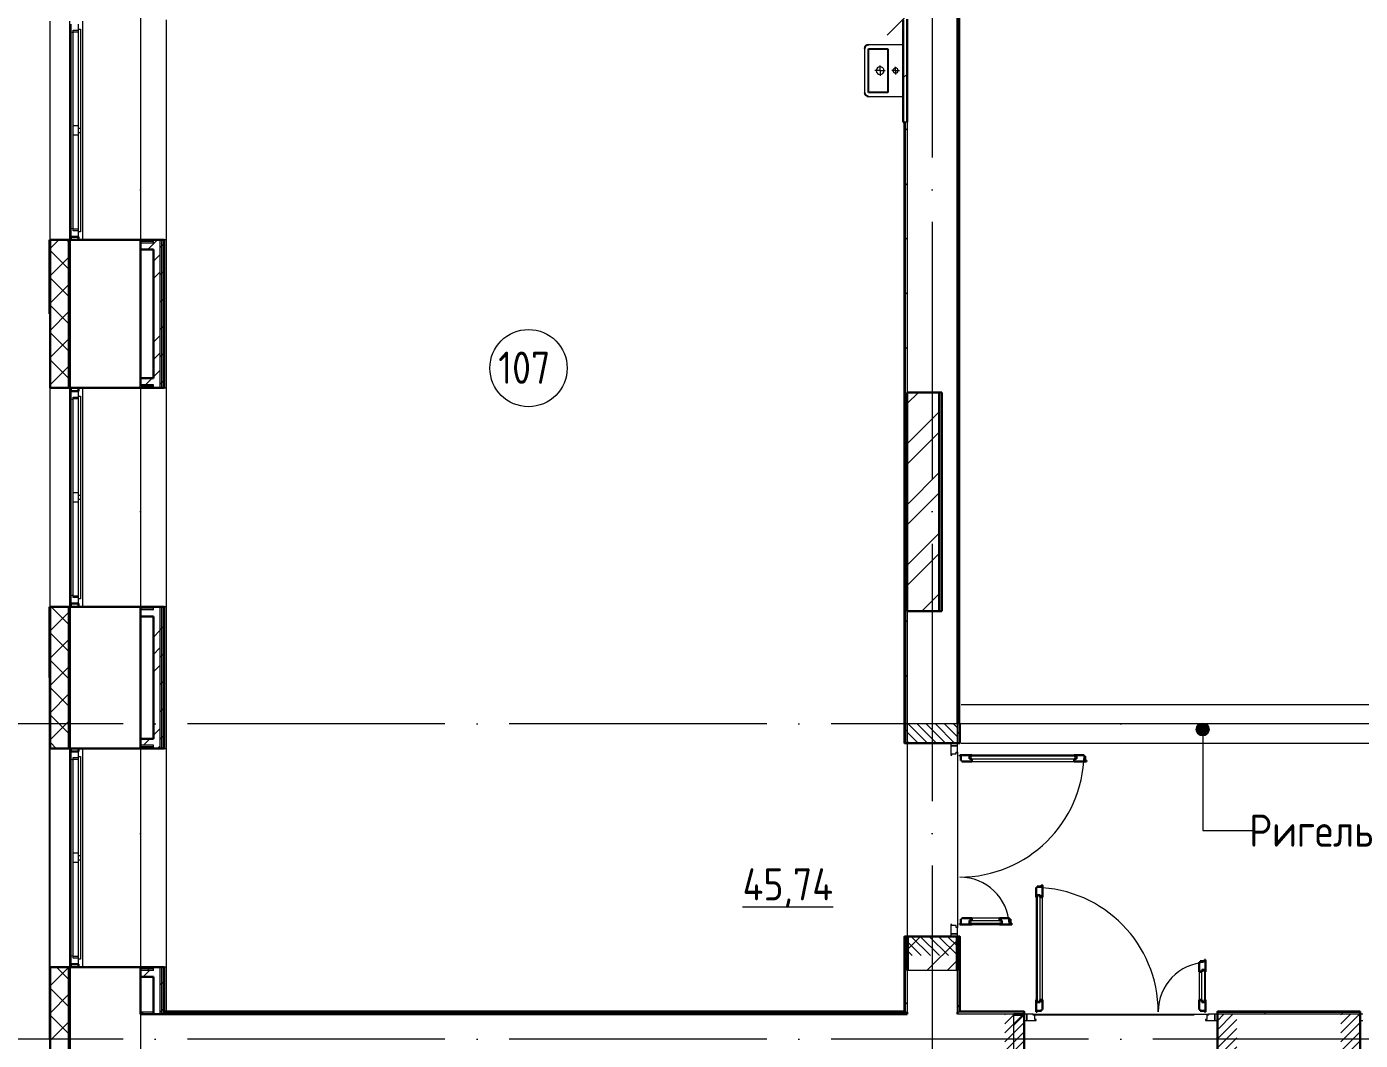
# Model space of a CAD drawing. Header units: millimetres. Extents: x -695119 to 412940, y -249585 to 622758.
# Drawn here: x -21392 to -11033, y 67177 to 75051 of the extents above; entities that cross this region are included whole.
import ezdxf

# ---------------------------------------------------------------- set-up
doc = ezdxf.new("R2010")
doc.units = ezdxf.units.MM
for name, pattern in [('ADSK_Линия сетки', [25, 20, -2.5, 0, -2.5]), ('ADSK_Сверху', [450, 300, -150]), ('ADSK_Штриховая_ш2 п1_5', [4.5, 3, -1.5])]:
    doc.linetypes.add(name, pattern=pattern)
for name, color, linetype, lineweight in [('_ Окна', 252, 'Continuous', 30), ('Аннотация', 252, 'Continuous', 18), ('Двери', 8, 'Continuous', 9), ('Линии', 7, 'Continuous', 9), ('Марки помещений', 8, 'Continuous', 20), ('Оборудование', 8, 'Continuous', 18), ('Ограждение', 8, 'Continuous', 9), ('Окна', 252, 'Continuous', 9), ('Оси', 252, 'Continuous', 9), ('Перекрытие', 252, 'Continuous', 18), ('Стены внутренние', 252, 'Continuous', 18), ('Стены наружные', 252, 'Continuous', 18), ('Стены штриховка', 7, 'Continuous', 9)]:
    doc.layers.add(name, color=color, linetype=linetype, lineweight=lineweight)
doc.layers.add('Двери открывание', color=7, linetype='Continuous', lineweight=9, true_color=0xc0c0c0)
doc.layers.add('Узлы', color=7, linetype='Continuous')
doc.styles.add('GOST Common_3', font='', dxfattribs={"height": 3.5})
doc.styles.get('GOST Common_3').set_extended_font_data('GOST type B')
pattern_1 = [(0, (-32121.8, 98), (0, 600), []), (90, (-32121.8, 98), (-600, 4e-14), [])]

# ---------------------------------------------------------------- blocks, each defined once
blk = doc.blocks.new('1 этаж')
at = {"layer": 'Аннотация', "lineweight": 9, "true_color": 0x636466}
h = blk.add_hatch(color=251, dxfattribs=at)
edge = h.paths.add_edge_path()
edge.add_arc((-57207, -11585), 50, 0, 360)
at = {"layer": 'Двери', "lineweight": 18, "true_color": 0x636466}
h = blk.add_hatch(dxfattribs=at)
h.set_pattern_fill('FP_2', color=251, angle=-90, style=0, pattern_type=2)
h.set_pattern_definition([(315, (-59307.8, -12316.73), (35.3553, 35.3553), [])])
h.paths.add_polyline_path([(-59503, -13342), (-59113, -13342), (-59113, -13192), (-59503, -13192), (-59503, -13202)])
h.paths.add_polyline_path([(-59503, -11542), (-59503, -11692), (-59113, -11692), (-59113, -11542)])
h = blk.add_hatch(dxfattribs=at)
h.set_pattern_fill('FP_2', color=251, style=0, pattern_type=2)
h.set_pattern_definition([(45, (-57967.8, -13991.73), (-35.3553, 35.3553), [])])
h.paths.add_polyline_path([(-56943, -14187), (-56943, -13797), (-57093, -13797), (-57093, -14187), (-57082, -14187)])
h.paths.add_polyline_path([(-58743, -14187), (-58593, -14187), (-58593, -13797), (-58743, -13797)])
h = blk.add_hatch(dxfattribs=at)
h.set_pattern_fill('FP_2', color=251, style=0, pattern_type=2)
h.set_pattern_definition([(45, (-55357.803, -13991.73), (-35.3553, 35.3553), [])])
h.paths.add_polyline_path([(-54333, -14187), (-54333, -13797), (-54483, -13797), (-54483, -14187), (-54472, -14187)])
h.paths.add_polyline_path([(-56133, -14187), (-55983, -14187), (-55983, -13797), (-56133, -13797)])
at = {"layer": 'Ограждение', "true_color": 0x636466}
h = blk.add_hatch(dxfattribs=at)
h.set_pattern_fill('FP_25', color=251, style=0, pattern_type=2)
h.set_pattern_definition(pattern_1)
h.paths.add_polyline_path([(-59093, -13777), (-59088, -13772), (-59088, -13192), (-59093, -13192), (-59093, -13775)])
h = blk.add_hatch(dxfattribs=at)
h.set_pattern_fill('FP_25', color=251, style=0, pattern_type=2)
h.set_pattern_definition(pattern_1)
h.paths.add_polyline_path([(-56006, -13777), (-55993, -13777), (-55993, -13772), (-57093, -13772), (-57093, -13777), (-56724, -13777)])
at = {"layer": '_ Окна', "color": 251, "lineweight": 18, "true_color": 0x636466}
for p, q in [((-65998, -6107), (-65998, -6166)), ((-65940, -6145), (-65940, -6107)), ((-65998, -6166), (-65981, -6171)), ((-65981, -6153), (-65940, -6153)), ((-65981, -6165), (-65981, -6153)), ((-65981, -7693), (-65998, -7697)), ((-65998, -7697), (-65998, -7757)), ((-65998, -7757), (-65940, -7757)), ((-65981, -7711), (-65981, -7699)), ((-65940, -7711), (-65981, -7711)), ((-65940, -7757), (-65940, -7719)), ((-65940, -8957), (-65998, -8957)), ((-65998, -8957), (-65998, -9016)), ((-65981, -9003), (-65940, -9003)), ((-65981, -9015), (-65981, -9003)), ((-65940, -8995), (-65940, -8957)), ((-65998, -9016), (-65981, -9021)), ((-65981, -10543), (-65998, -10547)), ((-65998, -10547), (-65998, -10607)), ((-65981, -10561), (-65981, -10549)), ((-65940, -10561), (-65981, -10561)), ((-65998, -10607), (-65940, -10607)), ((-65940, -10607), (-65940, -10569)), ((-65940, -11757), (-65998, -11757)), ((-65998, -11757), (-65998, -11816)), ((-65981, -11803), (-65940, -11803)), ((-65981, -11815), (-65981, -11803)), ((-65940, -11795), (-65940, -11757)), ((-65998, -11816), (-65981, -11821)), ((-65981, -13343), (-65998, -13347)), ((-65998, -13347), (-65998, -13407)), ((-65981, -13361), (-65981, -13349)), ((-65940, -13361), (-65981, -13361)), ((-65998, -13407), (-65940, -13407)), ((-65940, -13407), (-65940, -13369))]:
    blk.add_line(p, q, dxfattribs=at)
at = {"layer": '_ Окна', "color": 251, "true_color": 0x636466}
for p, q in [((-65940, -7757), (-65998, -7757)), ((-65998, -7757), (-65998, -7782)), ((-65940, -7782), (-65940, -7757)), ((-65998, -8932), (-65998, -8957)), ((-65998, -8957), (-65940, -8957)), ((-65940, -8957), (-65940, -8932)), ((-65940, -10607), (-65998, -10607)), ((-65998, -10607), (-65998, -10632)), ((-65940, -10632), (-65940, -10607)), ((-65998, -11732), (-65998, -11757)), ((-65998, -11757), (-65940, -11757)), ((-65940, -11757), (-65940, -11732)), ((-65940, -13407), (-65998, -13407)), ((-65998, -13407), (-65998, -13432)), ((-65940, -13432), (-65940, -13407))]:
    blk.add_line(p, q, dxfattribs=at)
at = {"layer": 'Аннотация', "color": 251, "lineweight": 9, "true_color": 0x636466}
for p, q in [((-57207, -11585), (-57207, -12371)), ((-57207, -12371), (-56822, -12371))]:
    blk.add_line(p, q, dxfattribs=at)
blk.add_circle((-57207, -11585), 50, dxfattribs=at)
at = {"layer": 'Двери', "color": 251, "linetype": 'ADSK_Штриховая_ш2 п1_5', "true_color": 0x636466}
for p, q in [((-59503, -11542), (-59503, -11692)), ((-59113, -11692), (-59113, -11542)), ((-59503, -11692), (-59113, -11692)), ((-59113, -13192), (-59503, -13192)), ((-59503, -13192), (-59503, -13342)), ((-59113, -13342), (-59113, -13192)), ((-58593, -13797), (-58743, -13797)), ((-58593, -14187), (-58593, -13797)), ((-56943, -13797), (-57093, -13797)), ((-57093, -13797), (-57093, -14187)), ((-55983, -13797), (-56133, -13797)), ((-55983, -14187), (-55983, -13797))]:
    blk.add_line(p, q, dxfattribs=at)
at = {"layer": 'Двери', "color": 251, "true_color": 0x636466}
for p, q in [((-59113, -11692), (-59163, -11692)), ((-59163, -11692), (-59163, -11712)), ((-59113, -11712), (-59113, -11692)), ((-59163, -11712), (-59113, -11712)), ((-59113, -11712), (-59163, -11712)), ((-59163, -11712), (-59163, -11784)), ((-59163, -11784), (-59155, -11784)), ((-59155, -11784), (-59155, -11775)), ((-59155, -11775), (-59121, -11775)), ((-59121, -11775), (-59121, -11761)), ((-59121, -11761), (-59113, -11761)), ((-59113, -11761), (-59113, -11712)), ((-59019, -11793), (-59019, -11814)), ((-58187, -11793), (-59019, -11793)), ((-58205, -11784), (-59001, -11784)), ((-58187, -11814), (-58187, -11793)), ((-59019, -11814), (-58187, -11814)), ((-59001, -11834), (-58205, -11834)), ((-58501, -12889), (-58501, -13685)), ((-58492, -12871), (-58492, -13703)), ((-58471, -12871), (-58492, -12871)), ((-58471, -13703), (-58471, -12871)), ((-58451, -13685), (-58451, -12889)), ((-58785, -13050), (-59001, -13050)), ((-59155, -13100), (-59163, -13100)), ((-59163, -13100), (-59163, -13172)), ((-59155, -13109), (-59155, -13100)), ((-59121, -13109), (-59155, -13109)), ((-59121, -13123), (-59121, -13109)), ((-59113, -13123), (-59121, -13123)), ((-59113, -13172), (-59113, -13123)), ((-59019, -13070), (-58767, -13070)), ((-59019, -13091), (-59019, -13070)), ((-58767, -13091), (-59019, -13091)), ((-59001, -13100), (-58785, -13100)), ((-58767, -13070), (-58767, -13091)), ((-59113, -13172), (-59163, -13172)), ((-59163, -13172), (-59163, -13192)), ((-59163, -13172), (-59113, -13172)), ((-59163, -13192), (-59113, -13192)), ((-59113, -13192), (-59113, -13172)), ((-57215, -13703), (-57215, -13451)), ((-57215, -13451), (-57194, -13451)), ((-57194, -13451), (-57194, -13703)), ((-57235, -13469), (-57235, -13685)), ((-57185, -13685), (-57185, -13469)), ((-58492, -13703), (-58471, -13703)), ((-57194, -13703), (-57215, -13703)), ((-58593, -13797), (-58593, -13847)), ((-58573, -13797), (-58593, -13797)), ((-58593, -13847), (-58573, -13847)), ((-58573, -13847), (-58573, -13797)), ((-58524, -13797), (-58573, -13797)), ((-58573, -13797), (-58573, -13847)), ((-58573, -13847), (-58501, -13847)), ((-58524, -13805), (-58524, -13797)), ((-58510, -13805), (-58524, -13805)), ((-58510, -13839), (-58510, -13805)), ((-58501, -13839), (-58510, -13839)), ((-58501, -13847), (-58501, -13839)), ((-57176, -13839), (-57185, -13839)), ((-57185, -13839), (-57185, -13847)), ((-57185, -13847), (-57113, -13847)), ((-57162, -13805), (-57176, -13805)), ((-57176, -13805), (-57176, -13839)), ((-57162, -13797), (-57162, -13805)), ((-57113, -13797), (-57162, -13797)), ((-57093, -13797), (-57113, -13797)), ((-57113, -13797), (-57113, -13847)), ((-57113, -13847), (-57113, -13797)), ((-57113, -13847), (-57093, -13847)), ((-57093, -13847), (-57093, -13797)), ((-55983, -13797), (-55983, -13847)), ((-55963, -13797), (-55983, -13797)), ((-55983, -13847), (-55963, -13847))]:
    blk.add_line(p, q, dxfattribs=at)
at = {"layer": 'Двери', "color": 251, "lineweight": 30, "true_color": 0x636466}
for p, q in [((-59001, -11784), (-59095, -11784)), ((-59095, -11784), (-59095, -11792)), ((-59095, -11792), (-59086, -11792)), ((-59086, -11792), (-59086, -11826)), ((-59019, -11793), (-59001, -11793)), ((-59019, -11814), (-59019, -11793)), ((-59001, -11793), (-59001, -11784)), ((-58129, -11784), (-58205, -11784)), ((-58205, -11793), (-58205, -11784)), ((-58187, -11793), (-58205, -11793)), ((-58187, -11814), (-58187, -11793)), ((-58129, -11792), (-58129, -11784)), ((-58120, -11792), (-58129, -11792)), ((-58120, -11826), (-58120, -11792)), ((-59086, -11826), (-59077, -11826)), ((-59077, -11826), (-59077, -11834)), ((-59077, -11834), (-59001, -11834)), ((-59001, -11814), (-59019, -11814)), ((-59001, -11834), (-59001, -11814)), ((-58205, -11814), (-58187, -11814)), ((-58205, -11834), (-58205, -11814)), ((-58205, -11834), (-58111, -11834)), ((-58111, -11826), (-58120, -11826)), ((-58111, -11834), (-58111, -11826)), ((-58493, -12813), (-58501, -12813)), ((-58501, -12813), (-58501, -12889)), ((-58459, -12804), (-58493, -12804)), ((-58493, -12804), (-58493, -12813)), ((-58451, -12795), (-58459, -12795)), ((-58459, -12795), (-58459, -12804)), ((-58451, -12889), (-58451, -12795)), ((-58492, -12889), (-58501, -12889)), ((-58492, -12871), (-58492, -12889)), ((-58471, -12871), (-58492, -12871)), ((-58471, -12889), (-58471, -12871)), ((-58451, -12889), (-58471, -12889)), ((-59001, -13050), (-59077, -13050)), ((-59077, -13050), (-59077, -13058)), ((-59001, -13050), (-59001, -13070)), ((-58709, -13050), (-58785, -13050)), ((-58785, -13050), (-58785, -13070)), ((-58709, -13058), (-58709, -13050)), ((-59086, -13092), (-59095, -13092)), ((-59095, -13092), (-59095, -13100)), ((-59095, -13100), (-59001, -13100)), ((-59086, -13058), (-59086, -13092)), ((-59077, -13058), (-59086, -13058)), ((-59001, -13070), (-59019, -13070)), ((-59019, -13070), (-59019, -13091)), ((-59019, -13091), (-59001, -13091)), ((-59001, -13091), (-59001, -13100)), ((-58785, -13070), (-58767, -13070)), ((-58785, -13091), (-58785, -13100)), ((-58767, -13091), (-58785, -13091)), ((-58785, -13100), (-58691, -13100)), ((-58767, -13070), (-58767, -13091)), ((-58700, -13058), (-58709, -13058)), ((-58700, -13092), (-58700, -13058)), ((-58691, -13092), (-58700, -13092)), ((-58691, -13100), (-58691, -13092)), ((-57227, -13393), (-57235, -13393)), ((-57235, -13393), (-57235, -13469)), ((-57193, -13384), (-57227, -13384)), ((-57227, -13384), (-57227, -13393)), ((-57215, -13469), (-57215, -13451)), ((-57215, -13451), (-57194, -13451)), ((-57194, -13451), (-57194, -13469)), ((-57185, -13375), (-57193, -13375)), ((-57193, -13375), (-57193, -13384)), ((-57185, -13469), (-57185, -13375)), ((-57235, -13469), (-57215, -13469)), ((-57194, -13469), (-57185, -13469)), ((-58501, -13685), (-58501, -13779)), ((-58492, -13685), (-58501, -13685)), ((-58493, -13779), (-58493, -13770)), ((-58493, -13770), (-58459, -13770)), ((-58492, -13703), (-58492, -13685)), ((-58471, -13703), (-58492, -13703)), ((-58471, -13685), (-58471, -13703)), ((-58451, -13685), (-58471, -13685)), ((-58459, -13770), (-58459, -13761)), ((-58459, -13761), (-58451, -13761)), ((-58451, -13761), (-58451, -13685)), ((-57235, -13685), (-57235, -13761)), ((-57235, -13685), (-57215, -13685)), ((-57235, -13761), (-57227, -13761)), ((-57227, -13761), (-57227, -13770)), ((-57227, -13770), (-57193, -13770)), ((-57215, -13685), (-57215, -13703)), ((-57215, -13703), (-57194, -13703)), ((-57194, -13685), (-57185, -13685)), ((-57194, -13703), (-57194, -13685)), ((-57193, -13770), (-57193, -13779)), ((-57185, -13779), (-57185, -13685)), ((-58501, -13779), (-58493, -13779)), ((-57193, -13779), (-57185, -13779))]:
    blk.add_line(p, q, dxfattribs=at)
at = {"layer": 'Двери открывание', "color": 251, "true_color": 0x636466}
for centre, radius, start, end in [((-59095, -11766), 966, 270, 358.9323), ((-59095, -13118), 386, 2.6728, 90), ((-58519, -13779), 966, 0, 88.9323), ((-57167, -13779), 386, 92.6728, 180)]:
    blk.add_arc(centre, radius, start, end, dxfattribs=at)
at = {"layer": 'Линии', "color": 251, "linetype": 'ADSK_Сверху', "ltscale": 100, "true_color": 0x636466}
for p, q in [((-59083, -11392), (-48253, -11392)), ((-59083, -11692), (-48253, -11692))]:
    blk.add_line(p, q, dxfattribs=at)
at = {"layer": 'Марки помещений', "color": 251, "true_color": 0x636466}
blk.add_circle((-62444, -8778), 300, dxfattribs=at)
at = {"layer": 'Оборудование', "color": 251, "true_color": 0x636466}
blk.add_line((-59518, -6052), (-59659, -6193), dxfattribs=at)
at = {"layer": 'Ограждение', "color": 251, "true_color": 0x636466}
for p, q in [((-65908, -6082), (-65908, -7782)), ((-65458, -6082), (-65458, -7782)), ((-65258, -6072), (-65258, -13777)), ((-65258, -6082), (-65258, -7782)), ((-59528, -6867), (-59528, -11692)), ((-65258, -7782), (-65273, -7782)), ((-65908, -8932), (-65908, -10632)), ((-65458, -8932), (-65458, -10632)), ((-65273, -8932), (-65258, -8932)), ((-65258, -8932), (-65258, -10632)), ((-65258, -10632), (-65273, -10632)), ((-59093, -11542), (-59088, -11542)), ((-59088, -11692), (-59088, -11542)), ((-59523, -11692), (-59528, -11692)), ((-59088, -11692), (-59093, -11692)), ((-65908, -11732), (-65908, -13432)), ((-65458, -11732), (-65458, -13432)), ((-65273, -11732), (-65258, -11732)), ((-65258, -11732), (-65258, -13432)), ((-59528, -13192), (-59523, -13192)), ((-59528, -13192), (-59528, -13772)), ((-59093, -13192), (-59088, -13192)), ((-59088, -13772), (-59088, -13192)), ((-65258, -13432), (-65273, -13432)), ((-65258, -13772), (-59528, -13772)), ((-59523, -13777), (-59528, -13772)), ((-59088, -13772), (-59093, -13777)), ((-58593, -13772), (-59088, -13772)), ((-58593, -13772), (-58593, -13777)), ((-57093, -13777), (-57093, -13772)), ((-55993, -13772), (-57093, -13772)), ((-55993, -13772), (-55993, -13777)), ((-65358, -13782), (-65458, -13782))]:
    blk.add_line(p, q, dxfattribs=at)
at = {"layer": 'Окна', "color": 251, "true_color": 0x636466}
for p, q in [((-65998, -6166), (-65998, -7697)), ((-65981, -6897), (-65981, -6165)), ((-65981, -6165), (-65940, -6165)), ((-65940, -6917), (-65940, -6145)), ((-65940, -6145), (-65923, -6145)), ((-65923, -6145), (-65923, -6917)), ((-65981, -6967), (-65981, -6897)), ((-65940, -6897), (-65981, -6897)), ((-65940, -6947), (-65940, -6917)), ((-65923, -6917), (-65940, -6917)), ((-65923, -6917), (-65923, -6947)), ((-65981, -7699), (-65981, -6967)), ((-65981, -6967), (-65940, -6967)), ((-65940, -7719), (-65940, -6947)), ((-65940, -6947), (-65923, -6947)), ((-65923, -6947), (-65923, -7719)), ((-65940, -7699), (-65981, -7699)), ((-65923, -7719), (-65940, -7719)), ((-65940, -9767), (-65940, -8995)), ((-65940, -8995), (-65923, -8995)), ((-65923, -8995), (-65923, -9767)), ((-65998, -9016), (-65998, -10547)), ((-65981, -9747), (-65981, -9015)), ((-65981, -9015), (-65940, -9015)), ((-65981, -9817), (-65981, -9747)), ((-65940, -9747), (-65981, -9747)), ((-65981, -10549), (-65981, -9817)), ((-65981, -9817), (-65940, -9817)), ((-65940, -9797), (-65940, -9767)), ((-65923, -9767), (-65940, -9767)), ((-65940, -10569), (-65940, -9797)), ((-65940, -9797), (-65923, -9797)), ((-65923, -9767), (-65923, -9797)), ((-65923, -9797), (-65923, -10569)), ((-65940, -10549), (-65981, -10549)), ((-65923, -10569), (-65940, -10569)), ((-65940, -12567), (-65940, -11795)), ((-65940, -11795), (-65923, -11795)), ((-65923, -11795), (-65923, -12567)), ((-65998, -11816), (-65998, -13347)), ((-65981, -12547), (-65981, -11815)), ((-65981, -11815), (-65940, -11815)), ((-65981, -12617), (-65981, -12547)), ((-65940, -12547), (-65981, -12547)), ((-65981, -13349), (-65981, -12617)), ((-65981, -12617), (-65940, -12617)), ((-65940, -12597), (-65940, -12567)), ((-65923, -12567), (-65940, -12567)), ((-65940, -13369), (-65940, -12597)), ((-65940, -12597), (-65923, -12597)), ((-65923, -12567), (-65923, -12597)), ((-65923, -12597), (-65923, -13369)), ((-65940, -13349), (-65981, -13349)), ((-65923, -13369), (-65940, -13369))]:
    blk.add_line(p, q, dxfattribs=at)
at = {"layer": 'Оси', "color": 251, "linetype": 'ADSK_Линия сетки', "ltscale": 100, "true_color": 0x636466}
for p, q in [((-65458, -2642), (-65458, -33768)), ((-59308, -2642), (-59308, -33768)), ((4409, -11542), (-72530, -11542)), ((4409, -13992), (-72530, -13992))]:
    blk.add_line(p, q, dxfattribs=at)
at = {"layer": 'Перекрытие', "color": 251, "ltscale": 100, "true_color": 0x636466}
for p, q in [((-54033, -11542), (-59088, -11542)), ((-58524, -13797), (-57162, -13797))]:
    blk.add_line(p, q, dxfattribs=at)
at = {"layer": 'Стены внутренние', "color": 251, "true_color": 0x636466}
for p, q in [((-66160, -7782), (-66160, -6082)), ((-66008, -7782), (-66008, -6082)), ((-59503, -6867), (-59503, -8967)), ((-66160, -10632), (-66160, -8932)), ((-66008, -10632), (-66008, -8932)), ((-59503, -10667), (-59503, -13782)), ((-59113, -11692), (-59113, -11542)), ((-66160, -13432), (-66160, -11732)), ((-66008, -13432), (-66008, -11732)), ((-59113, -11761), (-59113, -13123)), ((-59118, -13457), (-59498, -13457)), ((-59113, -13782), (-59113, -13457)), ((-58673, -13797), (-59113, -13797)), ((-58673, -14182), (-58673, -13802)), ((-57273, -13802), (-57273, -13797)), ((-55983, -13797), (-57093, -13797))]:
    blk.add_line(p, q, dxfattribs=at)
at = {"layer": 'Стены внутренние', "color": 251, "lineweight": 30, "true_color": 0x636466}
for p, q in [((-59503, -6067), (-59503, -6867)), ((-66160, -7782), (-66160, -8932)), ((-66018, -7782), (-66160, -7782)), ((-65458, -7782), (-66008, -7782)), ((-66008, -7782), (-66008, -8932)), ((-65458, -8857), (-65458, -7857)), ((-66160, -8932), (-66018, -8932)), ((-66008, -8932), (-65458, -8932)), ((-59503, -8967), (-59233, -8967)), ((-59233, -8967), (-59233, -10667)), ((-66160, -10632), (-66160, -11732)), ((-66018, -10632), (-66160, -10632)), ((-65458, -10632), (-66008, -10632)), ((-66008, -10632), (-66008, -11732)), ((-59233, -10667), (-59503, -10667)), ((-65458, -11657), (-65458, -10707)), ((-59503, -11692), (-59113, -11692)), ((-66160, -11732), (-66018, -11732)), ((-66008, -11732), (-65458, -11732)), ((-66160, -13432), (-66160, -20844)), ((-66018, -13432), (-66160, -13432)), ((-65458, -13432), (-66008, -13432)), ((-66008, -13432), (-66008, -20692)), ((-59498, -13457), (-59503, -13457)), ((-59113, -13457), (-59118, -13457)), ((-65458, -13797), (-65458, -13507)), ((-65358, -13797), (-65458, -13797)), ((-59503, -13782), (-59503, -13797)), ((-59113, -13797), (-59113, -13782)), ((-58673, -13802), (-58673, -13797)), ((-57093, -13797), (-57093, -14187)), ((-55983, -14187), (-55983, -13797))]:
    blk.add_line(p, q, dxfattribs=at)
at = {"layer": 'Стены внутренние', "color": 251, "linetype": 'Continuous', "lineweight": 9, "true_color": 0x636466}
for p, q in [((-66158, -7846), (-66096, -7784)), ((-66018, -8008), (-66158, -7868)), ((-66018, -7796), (-66032, -7782)), ((-66158, -8058), (-66018, -7918)), ((-66158, -7928), (-66158, -7928)), ((-66018, -8220), (-66158, -8080)), ((-66158, -8270), (-66018, -8130)), ((-66158, -8233), (-66158, -8233)), ((-66018, -8432), (-66158, -8292)), ((-66158, -8482), (-66018, -8342)), ((-66018, -8645), (-66158, -8505)), ((-66158, -8694), (-66018, -8554)), ((-66018, -8857), (-66158, -8717)), ((-66158, -8906), (-66018, -8766)), ((-66158, -8843), (-66158, -8843)), ((-66157, -8930), (-66158, -8929)), ((-66018, -10766), (-66150, -10634)), ((-66158, -10816), (-66018, -10676)), ((-66018, -10978), (-66158, -10838)), ((-66158, -11028), (-66018, -10888)), ((-66018, -11190), (-66158, -11050)), ((-66158, -11078), (-66158, -11078)), ((-66158, -11240), (-66018, -11100)), ((-66018, -11402), (-66158, -11262)), ((-66158, -11281), (-66158, -11281)), ((-66158, -11452), (-66018, -11312)), ((-66018, -11614), (-66158, -11474)), ((-66158, -11664), (-66018, -11524)), ((-66158, -11586), (-66158, -11586)), ((-66115, -11730), (-66158, -11687)), ((-66158, -13573), (-66018, -13433)), ((-66127, -13434), (-66128, -13433)), ((-66018, -13524), (-66108, -13434)), ((-66158, -13516), (-66158, -13516)), ((-66018, -13736), (-66158, -13596)), ((-66158, -13785), (-66018, -13645)), ((-66018, -13948), (-66158, -13808)), ((-66158, -13821), (-66158, -13821)), ((-66158, -13998), (-66018, -13858))]:
    blk.add_line(p, q, dxfattribs=at)
at = {"layer": 'Стены наружные', "color": 251, "lineweight": 30, "true_color": 0x636466}
for p, q in [((-59113, -5442), (-59113, -11542)), ((-59098, -11542), (-59098, -5532)), ((-59533, -6072), (-59533, -6867)), ((-59533, -6867), (-59523, -6867)), ((-59523, -6867), (-59523, -11692)), ((-66165, -7782), (-66165, -8357)), ((-66160, -7782), (-66165, -7782)), ((-66008, -7782), (-66018, -7782)), ((-65273, -7782), (-65458, -7782)), ((-65458, -7782), (-65458, -7857)), ((-65458, -7857), (-65358, -7857)), ((-65358, -7857), (-65358, -8857)), ((-65273, -8932), (-65273, -7782)), ((-66165, -8357), (-66160, -8357)), ((-65358, -8857), (-65458, -8857)), ((-65458, -8857), (-65458, -8932)), ((-66018, -8932), (-66008, -8932)), ((-65458, -8932), (-65273, -8932)), ((-59503, -10667), (-59503, -8967)), ((-59253, -10667), (-59253, -8967)), ((-66165, -10632), (-66165, -11182)), ((-66160, -10632), (-66165, -10632)), ((-66008, -10632), (-66018, -10632)), ((-65273, -10632), (-65458, -10632)), ((-65458, -10632), (-65458, -10707)), ((-65273, -11732), (-65273, -10632)), ((-59503, -10667), (-59503, -10667)), ((-65458, -10707), (-65358, -10707)), ((-65358, -10707), (-65358, -11657)), ((-66165, -11182), (-66160, -11182)), ((-59093, -11542), (-59098, -11542)), ((-59093, -11692), (-59093, -11542)), ((-65358, -11657), (-65458, -11657)), ((-65458, -11657), (-65458, -11732)), ((-59523, -11692), (-59503, -11692)), ((-59113, -11692), (-59093, -11692)), ((-66018, -11732), (-66008, -11732)), ((-65458, -11732), (-65273, -11732)), ((-59503, -13192), (-59523, -13192)), ((-59523, -13192), (-59523, -13777)), ((-59503, -13457), (-59503, -13192)), ((-59118, -13192), (-59498, -13192)), ((-59498, -13192), (-59498, -13457)), ((-59118, -13457), (-59118, -13192)), ((-59093, -13192), (-59113, -13192)), ((-59113, -13192), (-59113, -13457)), ((-59093, -13777), (-59093, -13192)), ((-66008, -13432), (-66018, -13432)), ((-65273, -13432), (-65458, -13432)), ((-65458, -13432), (-65458, -13507)), ((-65273, -13777), (-65273, -13432)), ((-65458, -13507), (-65358, -13507)), ((-65358, -13507), (-65358, -13797)), ((-65278, -13782), (-65278, -13777)), ((-59523, -13777), (-65273, -13777)), ((-59518, -13777), (-59518, -13782)), ((-59098, -13782), (-59098, -13777)), ((-58593, -13777), (-59093, -13777)), ((-58593, -13797), (-58593, -13777)), ((-55983, -13777), (-57093, -13777)), ((-57093, -13777), (-57093, -13797)), ((-55983, -13797), (-55983, -13777)), ((-65358, -13797), (-59503, -13797)), ((-59518, -13782), (-65278, -13782)), ((-58673, -13797), (-58593, -13797)), ((-58593, -13802), (-58673, -13802)), ((-58593, -14182), (-58593, -13802))]:
    blk.add_line(p, q, dxfattribs=at)
at = {"layer": 'Стены наружные', "color": 251, "linetype": 'Continuous', "lineweight": 9, "true_color": 0x636466}
for p, q in [((-59533, -6524), (-59503, -6494)), ((-59113, -6528), (-59098, -6513)), ((-59523, -6868), (-59522, -6867)), ((-59523, -6938), (-59518, -6933)), ((-59518, -6933), (-59503, -6918)), ((-59113, -6953), (-59098, -6938)), ((-59523, -7009), (-59518, -7004)), ((-59523, -7080), (-59518, -7075)), ((-59523, -7150), (-59518, -7145)), ((-59523, -7221), (-59518, -7216)), ((-59523, -7292), (-59518, -7287)), ((-59518, -7358), (-59503, -7343)), ((-59523, -7363), (-59518, -7358)), ((-59523, -7433), (-59518, -7428)), ((-59113, -7377), (-59098, -7362)), ((-59523, -7504), (-59518, -7499)), ((-59523, -7575), (-59518, -7570)), ((-59523, -7645), (-59518, -7640)), ((-59523, -7716), (-59518, -7711)), ((-59518, -7782), (-59503, -7767)), ((-66008, -7802), (-66018, -7802)), ((-65458, -7782), (-65457, -7782)), ((-65401, -7857), (-65358, -7813)), ((-65358, -7813), (-65326, -7782)), ((-65308, -7844), (-65295, -7832)), ((-65295, -7832), (-65283, -7819)), ((-65278, -7814), (-65273, -7809)), ((-59523, -7787), (-59518, -7782)), ((-59523, -7858), (-59518, -7853)), ((-59113, -7801), (-59098, -7786)), ((-66008, -7902), (-66018, -7902)), ((-65358, -7948), (-65308, -7898)), ((-65278, -7885), (-65273, -7880)), ((-65278, -7956), (-65273, -7951)), ((-59523, -7928), (-59518, -7923)), ((-66008, -8002), (-66018, -8002)), ((-65358, -8083), (-65308, -8033)), ((-65308, -8056), (-65295, -8044)), ((-65295, -8044), (-65283, -8031)), ((-65283, -8031), (-65278, -8026)), ((-65278, -8026), (-65273, -8021)), ((-59523, -7999), (-59518, -7994)), ((-59523, -8070), (-59518, -8065)), ((-66008, -8102), (-66018, -8102)), ((-65278, -8097), (-65273, -8092)), ((-65278, -8168), (-65273, -8163)), ((-59523, -8140), (-59518, -8135)), ((-66008, -8202), (-66018, -8202)), ((-65308, -8269), (-65295, -8256)), ((-65295, -8256), (-65283, -8244)), ((-65278, -8239), (-65273, -8234)), ((-59523, -8211), (-59518, -8206)), ((-59523, -8282), (-59518, -8277)), ((-59518, -8206), (-59503, -8191)), ((-59113, -8225), (-59098, -8210)), ((-66008, -8302), (-66018, -8302)), ((-65278, -8309), (-65273, -8304)), ((-65278, -8380), (-65273, -8375)), ((-59523, -8353), (-59518, -8348)), ((-66008, -8402), (-66018, -8402)), ((-65308, -8481), (-65295, -8468)), ((-65295, -8468), (-65283, -8456)), ((-65283, -8456), (-65278, -8451)), ((-65278, -8451), (-65273, -8446)), ((-59523, -8423), (-59518, -8418)), ((-59523, -8494), (-59518, -8489)), ((-66008, -8502), (-66018, -8502)), ((-65358, -8577), (-65308, -8527)), ((-65278, -8521), (-65273, -8516)), ((-65278, -8592), (-65273, -8587)), ((-59523, -8565), (-59518, -8560)), ((-66008, -8602), (-66018, -8602)), ((-65358, -8712), (-65308, -8662)), ((-65308, -8693), (-65295, -8680)), ((-65295, -8680), (-65283, -8668)), ((-65278, -8663), (-65273, -8658)), ((-59523, -8635), (-59518, -8630)), ((-59523, -8706), (-59518, -8701)), ((-59518, -8630), (-59503, -8615)), ((-59113, -8650), (-59098, -8635)), ((-66008, -8702), (-66018, -8702)), ((-66008, -8802), (-66018, -8802)), ((-65358, -8847), (-65308, -8797)), ((-65278, -8734), (-65273, -8729)), ((-65278, -8804), (-65273, -8799)), ((-59523, -8777), (-59518, -8772)), ((-66008, -8902), (-66018, -8902)), ((-65418, -8907), (-65368, -8857)), ((-65308, -8905), (-65295, -8892)), ((-65295, -8892), (-65283, -8880)), ((-65283, -8880), (-65278, -8875)), ((-65278, -8875), (-65273, -8870)), ((-59523, -8847), (-59518, -8842)), ((-59523, -8918), (-59518, -8913)), ((-59523, -8989), (-59518, -8984)), ((-59503, -9053), (-59416, -8967)), ((-59523, -9060), (-59518, -9055)), ((-59518, -9055), (-59503, -9040)), ((-59113, -9074), (-59098, -9059)), ((-59523, -9130), (-59518, -9125)), ((-59523, -9201), (-59518, -9196)), ((-59503, -9367), (-59253, -9117)), ((-59523, -9272), (-59518, -9267)), ((-59503, -9525), (-59253, -9275)), ((-59523, -9342), (-59518, -9337)), ((-59523, -9413), (-59518, -9408)), ((-59523, -9484), (-59518, -9479)), ((-59518, -9479), (-59503, -9464)), ((-59113, -9498), (-59098, -9483)), ((-59523, -9555), (-59518, -9550)), ((-59523, -9625), (-59518, -9620)), ((-59503, -9839), (-59253, -9589)), ((-59523, -9696), (-59518, -9691)), ((-59523, -9767), (-59518, -9762)), ((-59523, -9837), (-59518, -9832)), ((-59503, -9996), (-59253, -9746)), ((-59523, -9908), (-59518, -9903)), ((-59518, -9903), (-59503, -9888)), ((-59113, -9922), (-59098, -9907)), ((-59523, -9979), (-59518, -9974)), ((-59523, -10050), (-59518, -10045)), ((-59523, -10120), (-59518, -10115)), ((-59503, -10310), (-59253, -10060)), ((-59523, -10191), (-59518, -10186)), ((-59503, -10467), (-59253, -10217)), ((-59523, -10262), (-59518, -10257)), ((-59523, -10332), (-59518, -10327)), ((-59518, -10327), (-59503, -10312)), ((-59113, -10347), (-59098, -10332)), ((-59523, -10403), (-59518, -10398)), ((-59523, -10474), (-59518, -10469)), ((-59523, -10545), (-59518, -10540)), ((-59388, -10667), (-59253, -10532)), ((-65363, -10657), (-65358, -10652)), ((-65278, -10643), (-65273, -10638)), ((-59523, -10615), (-59518, -10610)), ((-66008, -10702), (-66018, -10702)), ((-65278, -10713), (-65273, -10708)), ((-59523, -10686), (-59518, -10681)), ((-59523, -10757), (-59518, -10752)), ((-59518, -10752), (-59503, -10737)), ((-59113, -10771), (-59098, -10756)), ((-66008, -10802), (-66018, -10802)), ((-65358, -10867), (-65308, -10817)), ((-65308, -10814), (-65295, -10802)), ((-65295, -10802), (-65283, -10789)), ((-65278, -10784), (-65273, -10779)), ((-65278, -10855), (-65273, -10850)), ((-59523, -10827), (-59518, -10822)), ((-66008, -10902), (-66018, -10902)), ((-65358, -11002), (-65308, -10952)), ((-65278, -10926), (-65273, -10921)), ((-59523, -10898), (-59518, -10893)), ((-59523, -10969), (-59518, -10964)), ((-66008, -11002), (-66018, -11002)), ((-65308, -11026), (-65295, -11014)), ((-65295, -11014), (-65283, -11001)), ((-65283, -11001), (-65278, -10996)), ((-65278, -10996), (-65273, -10991)), ((-65278, -11067), (-65273, -11062)), ((-59523, -11040), (-59518, -11035)), ((-66008, -11102), (-66018, -11102)), ((-65358, -11137), (-65308, -11087)), ((-65278, -11138), (-65273, -11133)), ((-59523, -11110), (-59518, -11105)), ((-59523, -11181), (-59518, -11176)), ((-59518, -11176), (-59503, -11161)), ((-59113, -11195), (-59098, -11180)), ((-66008, -11202), (-66018, -11202)), ((-65308, -11238), (-65295, -11226)), ((-65295, -11226), (-65283, -11213)), ((-65278, -11208), (-65273, -11203)), ((-65278, -11279), (-65273, -11274)), ((-59523, -11252), (-59518, -11247)), ((-66008, -11302), (-66018, -11302)), ((-65278, -11350), (-65273, -11345)), ((-59523, -11322), (-59518, -11317)), ((-59523, -11393), (-59518, -11388)), ((-66008, -11402), (-66018, -11402)), ((-65308, -11451), (-65295, -11438)), ((-65295, -11438), (-65283, -11426)), ((-65283, -11426), (-65278, -11421)), ((-65278, -11421), (-65273, -11416)), ((-65278, -11491), (-65273, -11486)), ((-59523, -11464), (-59518, -11459)), ((-66008, -11502), (-66018, -11502)), ((-66008, -11602), (-66018, -11602)), ((-65358, -11630), (-65308, -11580)), ((-65278, -11562), (-65273, -11557)), ((-59523, -11534), (-59518, -11529)), ((-59523, -11605), (-59518, -11600)), ((-59518, -11600), (-59503, -11585)), ((-59098, -11604), (-59093, -11599)), ((-66008, -11702), (-66018, -11702)), ((-65435, -11707), (-65385, -11657)), ((-65308, -11663), (-65295, -11650)), ((-65295, -11650), (-65283, -11638)), ((-65278, -11633), (-65273, -11628)), ((-65278, -11703), (-65273, -11698)), ((-59523, -11676), (-59518, -11671)), ((-59113, -11619), (-59098, -11604)), ((-59098, -11675), (-59093, -11670)), ((-65377, -11732), (-65364, -11719)), ((-65364, -11719), (-65358, -11713)), ((-65325, -11732), (-65308, -11715)), ((-59523, -13232), (-59518, -13227)), ((-59498, -13291), (-59398, -13192)), ((-59349, -13457), (-59118, -13226)), ((-59098, -13231), (-59093, -13226)), ((-59523, -13302), (-59518, -13297)), ((-59518, -13297), (-59503, -13282)), ((-59113, -13317), (-59098, -13302)), ((-59098, -13302), (-59093, -13297)), ((-65438, -13507), (-65388, -13457)), ((-65405, -13457), (-65392, -13444)), ((-65392, -13444), (-65380, -13432)), ((-65278, -13471), (-65273, -13466)), ((-59523, -13373), (-59518, -13368)), ((-59523, -13444), (-59518, -13439)), ((-59192, -13457), (-59118, -13383)), ((-59098, -13372), (-59093, -13367)), ((-59098, -13443), (-59093, -13438)), ((-66008, -13502), (-66018, -13502)), ((-65308, -13572), (-65295, -13559)), ((-65295, -13559), (-65283, -13547)), ((-65283, -13547), (-65278, -13542)), ((-65278, -13542), (-65273, -13537)), ((-59523, -13514), (-59518, -13509)), ((-59098, -13514), (-59093, -13509)), ((-66008, -13602), (-66018, -13602)), ((-65278, -13613), (-65273, -13608)), ((-59523, -13585), (-59518, -13580)), ((-59523, -13656), (-59518, -13651)), ((-59098, -13584), (-59093, -13579)), ((-59098, -13655), (-59093, -13650)), ((-66008, -13702), (-66018, -13702)), ((-65308, -13784), (-65295, -13771)), ((-65295, -13771), (-65283, -13759)), ((-65278, -13683), (-65273, -13678)), ((-65278, -13754), (-65273, -13749)), ((-65235, -13782), (-65230, -13777)), ((-65164, -13782), (-65159, -13777)), ((-65093, -13782), (-65088, -13777)), ((-65023, -13782), (-65018, -13777)), ((-64952, -13782), (-64947, -13777)), ((-64881, -13782), (-64876, -13777)), ((-64811, -13782), (-64806, -13777)), ((-64740, -13782), (-64735, -13777)), ((-64669, -13782), (-64664, -13777)), ((-64598, -13782), (-64593, -13777)), ((-64528, -13782), (-64523, -13777)), ((-64457, -13782), (-64452, -13777)), ((-64386, -13782), (-64381, -13777)), ((-64316, -13782), (-64311, -13777)), ((-64245, -13782), (-64240, -13777)), ((-64174, -13782), (-64169, -13777)), ((-64103, -13782), (-64098, -13777)), ((-64033, -13782), (-64028, -13777)), ((-63962, -13782), (-63957, -13777)), ((-63891, -13782), (-63886, -13777)), ((-63821, -13782), (-63816, -13777)), ((-63750, -13782), (-63745, -13777)), ((-63679, -13782), (-63674, -13777)), ((-63609, -13782), (-63604, -13777)), ((-63538, -13782), (-63533, -13777)), ((-63467, -13782), (-63462, -13777)), ((-63396, -13782), (-63391, -13777)), ((-63326, -13782), (-63321, -13777)), ((-63255, -13782), (-63250, -13777)), ((-63184, -13782), (-63179, -13777)), ((-63114, -13782), (-63109, -13777)), ((-63043, -13782), (-63038, -13777)), ((-62972, -13782), (-62967, -13777)), ((-62901, -13782), (-62896, -13777)), ((-62831, -13782), (-62826, -13777)), ((-62760, -13782), (-62755, -13777)), ((-62689, -13782), (-62684, -13777)), ((-62619, -13782), (-62614, -13777)), ((-62548, -13782), (-62543, -13777)), ((-62477, -13782), (-62472, -13777)), ((-62406, -13782), (-62401, -13777)), ((-62336, -13782), (-62331, -13777)), ((-62265, -13782), (-62260, -13777)), ((-62194, -13782), (-62189, -13777)), ((-62124, -13782), (-62119, -13777)), ((-62053, -13782), (-62048, -13777)), ((-61982, -13782), (-61977, -13777)), ((-61911, -13782), (-61906, -13777)), ((-61841, -13782), (-61836, -13777)), ((-61770, -13782), (-61765, -13777)), ((-61699, -13782), (-61694, -13777)), ((-61629, -13782), (-61624, -13777)), ((-61558, -13782), (-61553, -13777)), ((-61487, -13782), (-61482, -13777)), ((-61416, -13782), (-61411, -13777)), ((-61346, -13782), (-61341, -13777)), ((-61275, -13782), (-61270, -13777)), ((-61204, -13782), (-61199, -13777)), ((-61134, -13782), (-61129, -13777)), ((-61063, -13782), (-61058, -13777)), ((-60992, -13782), (-60987, -13777)), ((-60922, -13782), (-60917, -13777)), ((-60851, -13782), (-60846, -13777)), ((-60780, -13782), (-60775, -13777)), ((-60709, -13782), (-60704, -13777)), ((-60639, -13782), (-60634, -13777)), ((-60568, -13782), (-60563, -13777)), ((-60497, -13782), (-60492, -13777)), ((-60427, -13782), (-60422, -13777)), ((-60356, -13782), (-60351, -13777)), ((-60285, -13782), (-60280, -13777)), ((-60214, -13782), (-60209, -13777)), ((-60144, -13782), (-60139, -13777)), ((-60073, -13782), (-60068, -13777)), ((-60002, -13782), (-59997, -13777)), ((-59932, -13782), (-59927, -13777)), ((-59861, -13782), (-59856, -13777)), ((-59790, -13782), (-59785, -13777)), ((-59719, -13782), (-59714, -13777)), ((-59649, -13782), (-59644, -13777)), ((-59578, -13782), (-59573, -13777)), ((-59523, -13727), (-59518, -13722)), ((-59518, -13722), (-59503, -13707)), ((-59113, -13741), (-59098, -13726)), ((-59098, -13726), (-59093, -13721)), ((-59083, -13782), (-59078, -13777)), ((-59012, -13782), (-59007, -13777)), ((-58942, -13782), (-58937, -13777)), ((-58871, -13782), (-58866, -13777)), ((-58800, -13782), (-58795, -13777)), ((-58729, -13782), (-58724, -13777)), ((-58659, -13782), (-58654, -13777)), ((-57032, -13782), (-57027, -13777)), ((-56962, -13782), (-56957, -13777)), ((-56891, -13782), (-56886, -13777)), ((-56820, -13782), (-56815, -13777)), ((-56750, -13782), (-56745, -13777)), ((-56679, -13782), (-56674, -13777)), ((-56608, -13782), (-56603, -13777)), ((-56537, -13782), (-56532, -13777)), ((-56467, -13782), (-56462, -13777)), ((-56396, -13782), (-56391, -13777)), ((-56325, -13782), (-56320, -13777)), ((-56255, -13782), (-56250, -13777)), ((-56184, -13782), (-56179, -13777)), ((-56113, -13782), (-56108, -13777)), ((-56042, -13782), (-56037, -13777)), ((-66008, -13802), (-66018, -13802)), ((-65122, -13797), (-65122, -13782)), ((-64522, -13797), (-64522, -13782)), ((-63922, -13797), (-63922, -13782)), ((-63322, -13797), (-63322, -13782)), ((-62722, -13797), (-62722, -13782)), ((-62122, -13797), (-62122, -13782)), ((-61522, -13797), (-61522, -13782)), ((-60922, -13797), (-60922, -13782)), ((-60322, -13797), (-60322, -13782)), ((-59722, -13797), (-59722, -13782)), ((-58673, -13881), (-58594, -13802)), ((-56722, -13797), (-56722, -13782)), ((-56122, -13797), (-56122, -13782)), ((-66008, -13902), (-66018, -13902))]:
    blk.add_line(p, q, dxfattribs=at)
at = {"layer": 'Стены наружные', "color": 251, "true_color": 0x636466}
for p, q in [((-59503, -11692), (-59503, -10667)), ((-66165, -13982), (-66165, -11182)), ((-66160, -11732), (-66165, -11732)), ((-66165, -13432), (-66160, -13432)), ((-65458, -13789), (-65443, -13789)), ((-65443, -13782), (-65443, -13789)), ((-58524, -13802), (-57273, -13802)), ((-66160, -13982), (-66165, -13982))]:
    blk.add_line(p, q, dxfattribs=at)
at = {"layer": 'Стены штриховка', "color": 251, "true_color": 0x636466}
for p, q in [((-59503, -6867), (-59523, -6867)), ((-59518, -6867), (-59518, -11692)), ((-66158, -7784), (-66158, -8930)), ((-66084, -7784), (-66158, -7784)), ((-66084, -7784), (-66084, -7782)), ((-66018, -8932), (-66018, -7782)), ((-65358, -7794), (-65458, -7794)), ((-65358, -7807), (-65458, -7807)), ((-65358, -7807), (-65358, -7782)), ((-65308, -7782), (-65308, -8932)), ((-65295, -7782), (-65295, -8932)), ((-65283, -7782), (-65283, -8932)), ((-65278, -8932), (-65278, -7782)), ((-65358, -8907), (-65458, -8907)), ((-65358, -8932), (-65358, -8907)), ((-66158, -8930), (-66084, -8930)), ((-66084, -8932), (-66084, -8930)), ((-65358, -8919), (-65458, -8919)), ((-66158, -10634), (-66158, -11730)), ((-66084, -10634), (-66158, -10634)), ((-66084, -10634), (-66084, -10632)), ((-66018, -11732), (-66018, -10632)), ((-65358, -10644), (-65458, -10644)), ((-65358, -10657), (-65458, -10657)), ((-65358, -10657), (-65358, -10632)), ((-65308, -10632), (-65308, -11732)), ((-65295, -10632), (-65295, -11732)), ((-65283, -10632), (-65283, -11732)), ((-65278, -11732), (-65278, -10632)), ((-59098, -11542), (-59113, -11542)), ((-59098, -11692), (-59098, -11542)), ((-66158, -11730), (-66084, -11730)), ((-66084, -11732), (-66084, -11730)), ((-65358, -11707), (-65458, -11707)), ((-65358, -11719), (-65458, -11719)), ((-65358, -11732), (-65358, -11707)), ((-59518, -13192), (-59518, -13777)), ((-59098, -13777), (-59098, -13192)), ((-66158, -13434), (-66158, -20844)), ((-66084, -13434), (-66158, -13434)), ((-66084, -13434), (-66084, -13432)), ((-66018, -20692), (-66018, -13432)), ((-65358, -13444), (-65458, -13444)), ((-65358, -13457), (-65458, -13457)), ((-65358, -13457), (-65358, -13432)), ((-65308, -13432), (-65308, -13797)), ((-65295, -13432), (-65295, -13797)), ((-65283, -13432), (-65283, -13797)), ((-65278, -13777), (-65278, -13432)), ((-65278, -13782), (-65278, -13797)), ((-59518, -13782), (-59503, -13782)), ((-58593, -13782), (-59113, -13782)), ((-57093, -13782), (-55983, -13782))]:
    blk.add_line(p, q, dxfattribs=at)
at = {"layer": 'Узлы', "color": 251, "lineweight": 9, "true_color": 0x636466}
for p, q in [((-59833, -6297), (-59833, -6467)), ((-59533, -6267), (-59803, -6267)), ((-59833, -6467), (-59833, -6637)), ((-59713, -6467), (-59753, -6467)), ((-59713, -6467), (-59713, -6427)), ((-59713, -6467), (-59713, -6507)), ((-59713, -6467), (-59673, -6467)), ((-59593, -6467), (-59623, -6467)), ((-59593, -6467), (-59593, -6437)), ((-59593, -6467), (-59593, -6497)), ((-59593, -6467), (-59563, -6467)), ((-59803, -6667), (-59533, -6667))]:
    blk.add_line(p, q, dxfattribs=at)
at = {"layer": 'Узлы', "color": 251, "true_color": 0x636466}
for p, q in [((-59803, -6637), (-59803, -6297)), ((-59803, -6297), (-59652, -6297)), ((-59652, -6297), (-59652, -6637)), ((-59652, -6637), (-59803, -6637))]:
    blk.add_line(p, q, dxfattribs=at)
for centre, start, end in [((-59803, -6297), 90, 180), ((-59803, -6637), 180, 270)]:
    blk.add_arc(centre, 30, start, end, dxfattribs=at)
at = {"layer": 'Узлы', "color": 251, "lineweight": 9, "true_color": 0x636466}
for centre, radius, start, end in [((-59713, -6467), 30, 90, 180), ((-59713, -6467), 30, 180, 270), ((-59713, -6467), 30, 0, 90.0077), ((-59713, -6467), 30, 270, 0), ((-59593, -6467), 20, 90, 180), ((-59593, -6467), 20, 180, 270), ((-59593, -6467), 20, 0, 90.0116), ((-59593, -6467), 20, 270, 0)]:
    blk.add_arc(centre, radius, start, end, dxfattribs=at)
at = {"layer": 'Аннотация', "color": 251, "true_color": 0x636466, "style": 'GOST Common_3', "width": 0.9}
blk.add_text('Ригель', height=250, dxfattribs=at).set_placement((-56845, -12496))
at = {"layer": 'Марки помещений', "color": 251, "true_color": 0x636466, "style": 'GOST Common_3', "width": 0.9}
for s, p in [('107', (-62679, -8900)), ('%%U45,74', (-60781, -12913))]:
    blk.add_text(s, height=250, dxfattribs=at).set_placement(p)

msp = doc.modelspace()

# ---------------------------------------------------------------- block references
msp.add_blockref('1 этаж', (44950.089, 81176.937))

doc.saveas('drawing.dxf')
